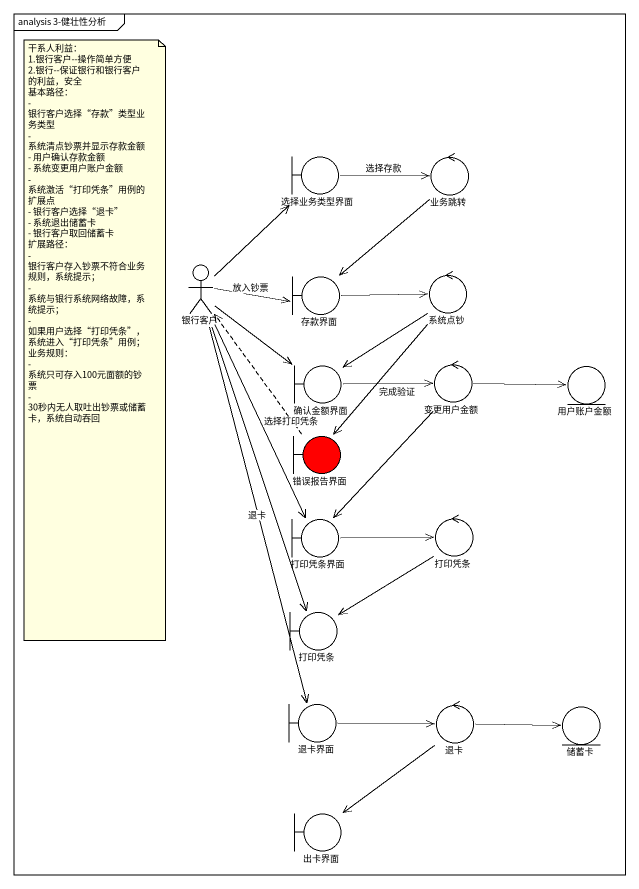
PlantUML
@startuml
mainframe analysis 3-健壮性分析
boundary 选择业务类型界面
control 业务跳转
actor 银行客户
boundary 存款界面
control 系统点钞
boundary 确认金额界面
control 变更用户金额
entity 用户账户金额
boundary 错误报告界面 #FF0000
boundary 打印凭条界面
control 打印凭条
boundary "打印凭条" as 打印凭条_2
boundary 退卡界面
control 退卡
entity 储蓄卡
boundary 出卡界面
选择业务类型界面 -right-> 业务跳转 : 选择存款
业务跳转 --> 存款界面
银行客户 -up-> 选择业务类型界面
银行客户 -right-> 存款界面 : 放入钞票
银行客户 --> 确认金额界面
银行客户 --> 打印凭条界面 : 选择打印凭条
银行客户 --> 打印凭条_2
银行客户 --> 退卡界面 : 退卡
存款界面 -right-> 系统点钞
系统点钞 --> 确认金额界面
系统点钞 --> 错误报告界面
确认金额界面 -right-> 变更用户金额 : 完成验证
变更用户金额 -right-> 用户账户金额
变更用户金额 --> 打印凭条界面
错误报告界面 .up.> 银行客户
打印凭条界面 -right-> 打印凭条
打印凭条 --> 打印凭条_2
退卡界面 -right-> 退卡
退卡 -right-> 储蓄卡
退卡 --> 出卡界面
note as N1
  干系人利益：
  1.银行客户--操作简单方便
  2.银行--保证银行和银行客户的利益，安全
  基本路径：
  - 银行客户选择“存款”类型业务类型
  - 系统清点钞票并显示存款金额
  - 用户确认存款金额
  - 系统变更用户账户金额
  - 系统激活“打印凭条”用例的扩展点
  - 银行客户选择“退卡”
  - 系统退出储蓄卡
  - 银行客户取回储蓄卡
  扩展路径：
  - 银行客户存入钞票不符合业务规则，系统提示；
  - 系统与银行系统网络故障，系统提示；
  - 如果用户选择“打印凭条”，系统进入“打印凭条”用例；
  业务规则：
  - 系统只可存入100元面额的钞票
  - 30秒内无人取吐出钞票或储蓄卡，系统自动吞回
end note
@enduml
